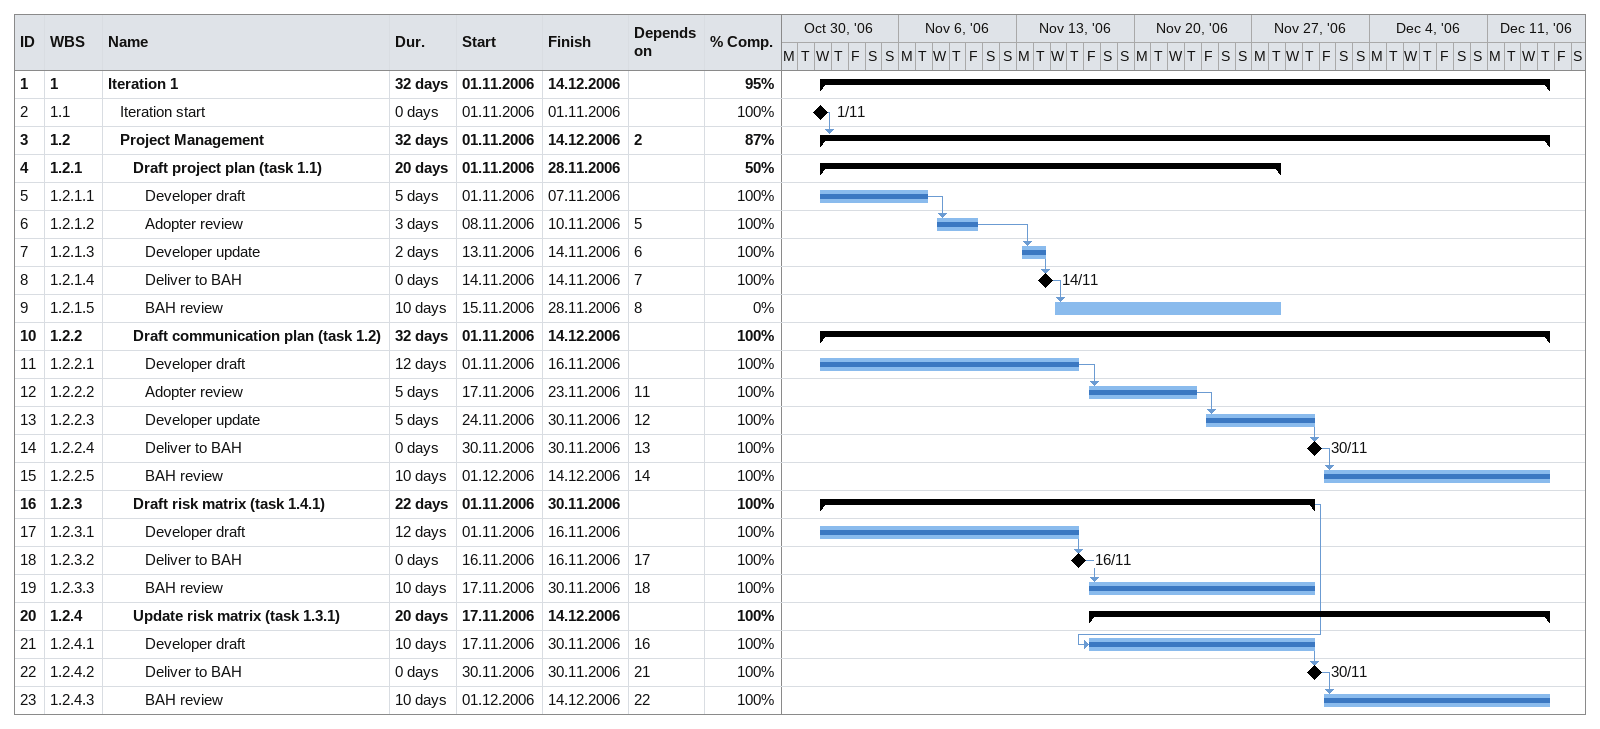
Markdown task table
| ID | WBS | Task | Duration | Start | Finish | Predecessors | % complete |
|---|---|---|---|---|---|---|---|
| 1 | 1 | **Iteration 1** | 32d | 2006-11-01 | 2006-12-14 |  | 95 |
| 2 | 1.1 | Iteration start | 0d | 2006-11-01 | 2006-11-01 |  | 100 |
| 3 | 1.2 | **Project Management** | 32d | 2006-11-01 | 2006-12-14 | 2 | 87 |
| 4 | 1.2.1 | **Draft project plan (task 1.1)** | 20d | 2006-11-01 | 2006-11-28 |  | 50 |
| 5 | 1.2.1.1 | Developer draft | 5d | 2006-11-01 | 2006-11-07 |  | 100 |
| 6 | 1.2.1.2 | Adopter review | 3d | 2006-11-08 | 2006-11-10 | 5 | 100 |
| 7 | 1.2.1.3 | Developer update | 2d | 2006-11-13 | 2006-11-14 | 6 | 100 |
| 8 | 1.2.1.4 | Deliver to BAH | 0d | 2006-11-14 | 2006-11-14 | 7 | 100 |
| 9 | 1.2.1.5 | BAH review | 10d | 2006-11-15 | 2006-11-28 | 8 | 0 |
| 10 | 1.2.2 | **Draft communication plan (task 1.2)** | 32d | 2006-11-01 | 2006-12-14 |  | 100 |
| 11 | 1.2.2.1 | Developer draft | 12d | 2006-11-01 | 2006-11-16 |  | 100 |
| 12 | 1.2.2.2 | Adopter review | 5d | 2006-11-17 | 2006-11-23 | 11 | 100 |
| 13 | 1.2.2.3 | Developer update | 5d | 2006-11-24 | 2006-11-30 | 12 | 100 |
| 14 | 1.2.2.4 | Deliver to BAH | 0d | 2006-11-30 | 2006-11-30 | 13 | 100 |
| 15 | 1.2.2.5 | BAH review | 10d | 2006-12-01 | 2006-12-14 | 14 | 100 |
| 16 | 1.2.3 | **Draft risk matrix (task 1.4.1)** | 22d | 2006-11-01 | 2006-11-30 |  | 100 |
| 17 | 1.2.3.1 | Developer draft | 12d | 2006-11-01 | 2006-11-16 |  | 100 |
| 18 | 1.2.3.2 | Deliver to BAH | 0d | 2006-11-16 | 2006-11-16 | 17 | 100 |
| 19 | 1.2.3.3 | BAH review | 10d | 2006-11-17 | 2006-11-30 | 18 | 100 |
| 20 | 1.2.4 | **Update risk matrix (task 1.3.1)** | 20d | 2006-11-17 | 2006-12-14 |  | 100 |
| 21 | 1.2.4.1 | Developer draft | 10d | 2006-11-17 | 2006-11-30 | 16 | 100 |
| 22 | 1.2.4.2 | Deliver to BAH | 0d | 2006-11-30 | 2006-11-30 | 21 | 100 |
| 23 | 1.2.4.3 | BAH review | 10d | 2006-12-01 | 2006-12-14 | 22 | 100 |
